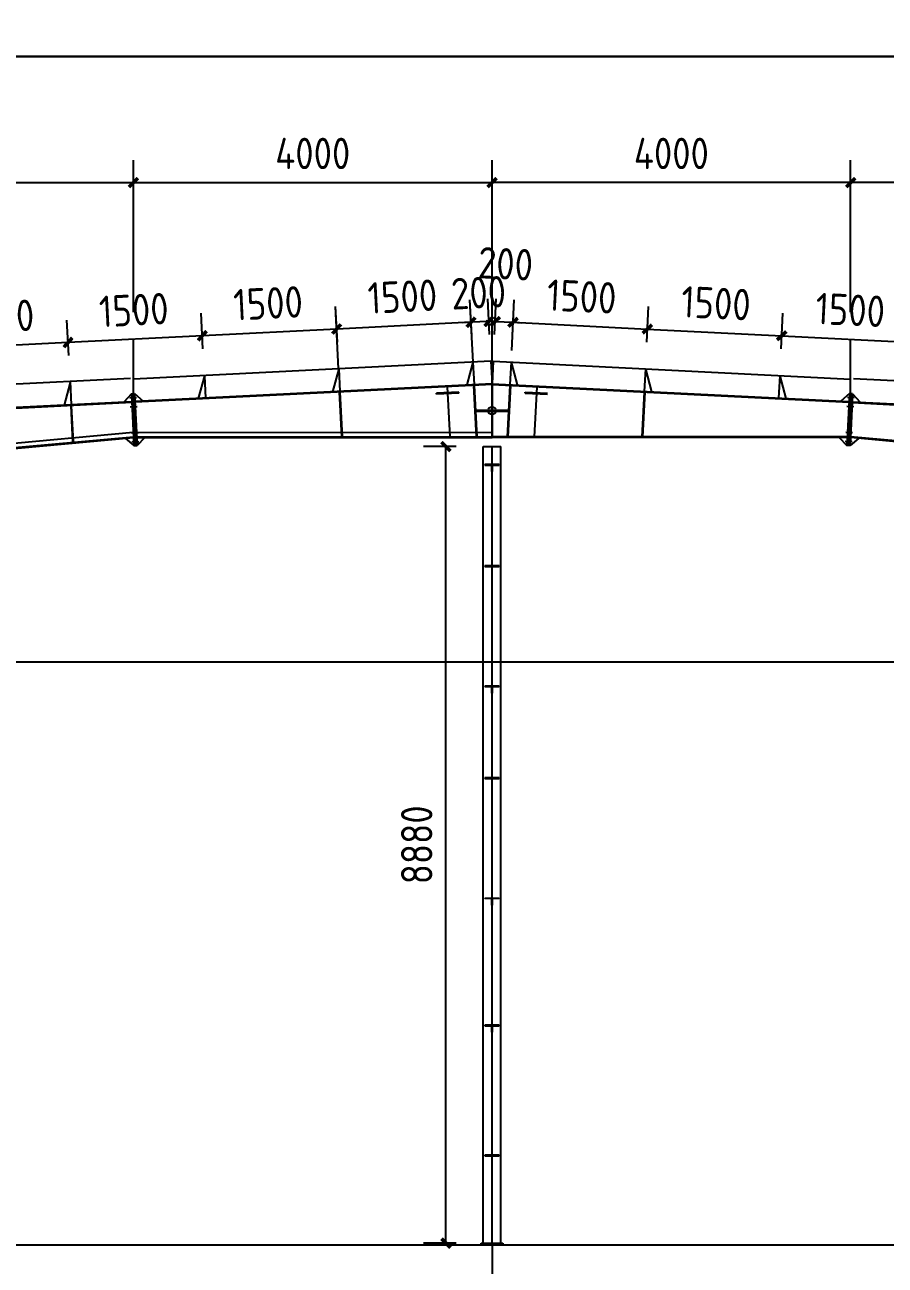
# Model space of a CAD drawing. Extents: x 411778 to 673094, y -11605 to 324395.
# Drawn here: x 504490 to 514087, y 121923 to 135750 of the extents above; entities that cross this region are included whole.
import ezdxf

# ---------------------------------------------------------------- set-up
doc = ezdxf.new("R2010")
doc.units = 0
doc.header["$LTSCALE"] = 1000
doc.header["$MEASUREMENT"] = 0
doc.layers.add('AXIS', color=3, linetype='Continuous')
doc.layers.add('DOTE', color=1, linetype='Continuous')
doc.styles.get("Standard").update_dxf_attribs({"font": 'gbenor.shx', "bigfont": 'gbcbig.shx'})
doc.dimstyles.get("Standard").update_dxf_attribs({"dimscale": 100, "dimtxt": 3.5, "dimasz": 1, "dimexe": 2.5, "dimexo": 3, "dimgap": 1.5, "dimtad": 1, "dimdec": 0, "dimzin": 0, "dimdsep": 46, "dimtxsty": 'Standard', "dimblk": 'ARCHTICK', "dimcen": 0.09, "dimadec": 0, "dimazin": 0, "dimtfac": 1, "dimtdec": 0, "dimtix": 1, "dimtmove": 2, "dimatfit": 3, "dimfxl": 1, "dimtolj": 1, "dimtzin": 0, "dimarcsym": 0})

# ---------------------------------------------------------------- blocks, each defined once
blk = doc.blocks.new('_ArchTick')
at = {"color": 0, "linetype": 'ByBlock', "const_width": 0.4}
blk.add_lwpolyline([(-0.5, -0.5), (0.5, 0.5)], dxfattribs=at)
blk = doc.blocks.new('*D38')
at = {"color": 3, "lineweight": -2}
for p, q in [((497702, 131449), (497702, 134241)), ((505702, 132546), (505702, 134241)), ((497702, 133991), (505702, 133991))]:
    blk.add_line(p, q, dxfattribs=at)
at = {"layer": 'Defpoints', "color": 0}
for p in [(505702, 133991), (505702, 132246), (497702, 131149)]:
    blk.add_point(p, dxfattribs=at)
at = {"color": 3, "lineweight": -2, "xscale": 100, "yscale": 100, "zscale": 100, "rotation": 180}
blk.add_blockref('_ArchTick', (497702, 133991), dxfattribs=at)
at = {"color": 3, "lineweight": -2, "xscale": 100, "yscale": 100, "zscale": 100}
blk.add_blockref('_ArchTick', (505702, 133991), dxfattribs=at)
at = {"color": 0, "insert": (501702, 134316), "char_height": 350, "attachment_point": 5}
blk.add_mtext('\\A1;8000', dxfattribs=at)
blk = doc.blocks.new('*D39')
at = {"color": 3, "lineweight": -2}
for p, q in [((505702, 133025), (505702, 134241)), ((509702, 133448), (509702, 134241)), ((505702, 133991), (509702, 133991))]:
    blk.add_line(p, q, dxfattribs=at)
at = {"layer": 'Defpoints', "color": 0}
for p in [(509702, 133991), (509702, 133148), (505702, 132725)]:
    blk.add_point(p, dxfattribs=at)
at = {"color": 3, "lineweight": -2, "xscale": 100, "yscale": 100, "zscale": 100, "rotation": 180}
blk.add_blockref('_ArchTick', (505702, 133991), dxfattribs=at)
at = {"color": 3, "lineweight": -2, "xscale": 100, "yscale": 100, "zscale": 100}
blk.add_blockref('_ArchTick', (509702, 133991), dxfattribs=at)
at = {"color": 0, "insert": (507702, 134316), "char_height": 350, "attachment_point": 5}
blk.add_mtext('\\A1;4000', dxfattribs=at)
blk = doc.blocks.new('*D42')
at = {"color": 3, "lineweight": -2}
for p, q in [((507977, 132213), (507957, 132609)), ((506478, 132139), (506459, 132534)), ((507969, 132359), (506471, 132284))]:
    blk.add_line(p, q, dxfattribs=at)
at = {"layer": 'Defpoints', "color": 0}
for p in [(506471, 132284), (507991, 131914), (506493, 131839)]:
    blk.add_point(p, dxfattribs=at)
at = {"color": 3, "lineweight": -2, "xscale": 100, "yscale": 100, "zscale": 100}
for p, rotation in [((506471, 132284), 182.8624052262575), ((507969, 132359), 2.862405226257474)]:
    blk.add_blockref('_ArchTick', p, dxfattribs=dict(at, rotation=rotation))
at = {"color": 0, "insert": (507204, 132646), "char_height": 350, "attachment_point": 5, "rotation": 2.8624}
blk.add_mtext('\\A1;1500', dxfattribs=at)
blk = doc.blocks.new('*D43')
at = {"color": 3, "lineweight": -2}
for p, q in [((506478, 132139), (506459, 132534)), ((504980, 132064), (504960, 132459)), ((506471, 132284), (504973, 132209))]:
    blk.add_line(p, q, dxfattribs=at)
at = {"layer": 'Defpoints', "color": 0}
for p in [(504973, 132209), (506493, 131839), (504995, 131764)]:
    blk.add_point(p, dxfattribs=at)
at = {"color": 3, "lineweight": -2, "xscale": 100, "yscale": 100, "zscale": 100}
for p, rotation in [((506471, 132284), 2.862405226257474), ((504973, 132209), 182.8624052262575)]:
    blk.add_blockref('_ArchTick', p, dxfattribs=dict(at, rotation=rotation))
at = {"color": 0, "insert": (505706, 132571), "char_height": 350, "attachment_point": 5, "rotation": 2.8624}
blk.add_mtext('\\A1;1500', dxfattribs=at)
blk = doc.blocks.new('*D29')
at = {"color": 3, "lineweight": -2}
for p, q in [((503482, 131989), (503462, 132384)), ((504980, 132064), (504960, 132459)), ((504973, 132209), (503475, 132135))]:
    blk.add_line(p, q, dxfattribs=at)
at = {"layer": 'Defpoints', "color": 0}
for p in [(503475, 132135), (503497, 131689), (504995, 131764)]:
    blk.add_point(p, dxfattribs=at)
at = {"color": 3, "lineweight": -2, "xscale": 100, "yscale": 100, "zscale": 100}
for p, rotation in [((503475, 132135), 182.8624052262575), ((504973, 132209), 2.862405226257474)]:
    blk.add_blockref('_ArchTick', p, dxfattribs=dict(at, rotation=rotation))
at = {"color": 0, "insert": (504208, 132497), "char_height": 350, "attachment_point": 5, "rotation": 2.8624}
blk.add_mtext('\\A1;1500', dxfattribs=at)
blk = doc.blocks.new('*D32')
at = {"color": 3, "lineweight": -2}
for p, q in [((513702, 132546), (513702, 134241)), ((521702, 131449), (521702, 134241)), ((521702, 133991), (513702, 133991))]:
    blk.add_line(p, q, dxfattribs=at)
at = {"layer": 'Defpoints', "color": 0}
for p in [(513702, 133991), (513702, 132246), (521702, 131149)]:
    blk.add_point(p, dxfattribs=at)
at = {"color": 3, "lineweight": -2, "xscale": 100, "yscale": 100, "zscale": 100, "rotation": 180}
blk.add_blockref('_ArchTick', (513702, 133991), dxfattribs=at)
at = {"color": 3, "lineweight": -2, "xscale": 100, "yscale": 100, "zscale": 100}
blk.add_blockref('_ArchTick', (521702, 133991), dxfattribs=at)
at = {"color": 0, "insert": (517702, 134316), "char_height": 350, "attachment_point": 5}
blk.add_mtext('\\A1;8000', dxfattribs=at)
blk = doc.blocks.new('*D33')
at = {"color": 3, "lineweight": -2}
for p, q in [((509702, 133448), (509702, 134241)), ((513702, 133025), (513702, 134241)), ((513702, 133991), (509702, 133991))]:
    blk.add_line(p, q, dxfattribs=at)
at = {"layer": 'Defpoints', "color": 0}
for p in [(509702, 133991), (509702, 133148), (513702, 132725)]:
    blk.add_point(p, dxfattribs=at)
at = {"color": 3, "lineweight": -2, "xscale": 100, "yscale": 100, "zscale": 100, "rotation": 180}
blk.add_blockref('_ArchTick', (509702, 133991), dxfattribs=at)
at = {"color": 3, "lineweight": -2, "xscale": 100, "yscale": 100, "zscale": 100}
blk.add_blockref('_ArchTick', (513702, 133991), dxfattribs=at)
at = {"color": 0, "insert": (511702, 134316), "char_height": 350, "attachment_point": 5}
blk.add_mtext('\\A1;4000', dxfattribs=at)
blk = doc.blocks.new('*D67')
at = {"color": 3, "lineweight": -2}
for p, q in [((509921, 132118), (509949, 132684)), ((511427, 132213), (511447, 132609)), ((509936, 132434), (511434, 132359))]:
    blk.add_line(p, q, dxfattribs=at)
at = {"layer": 'Defpoints', "color": 0}
for p in [(511434, 132359), (511412, 131914), (509906, 131818)]:
    blk.add_point(p, dxfattribs=at)
at = {"color": 3, "lineweight": -2, "xscale": 100, "yscale": 100, "zscale": 100}
for p, rotation in [((509936, 132434), 177.1375947737425), ((511434, 132359), 357.1375947737425)]:
    blk.add_blockref('_ArchTick', p, dxfattribs=dict(at, rotation=rotation))
at = {"color": 0, "insert": (510702, 132721), "char_height": 350, "attachment_point": 5, "rotation": 357.1376}
blk.add_mtext('\\A1;1500', dxfattribs=at)
blk = doc.blocks.new('*D68')
at = {"color": 3, "lineweight": -2}
for p, q in [((511427, 132213), (511447, 132609)), ((512925, 132139), (512945, 132534)), ((511434, 132359), (512933, 132284))]:
    blk.add_line(p, q, dxfattribs=at)
at = {"layer": 'Defpoints', "color": 0}
for p in [(512933, 132284), (511412, 131914), (512910, 131839)]:
    blk.add_point(p, dxfattribs=at)
at = {"color": 3, "lineweight": -2, "xscale": 100, "yscale": 100, "zscale": 100}
for p, rotation in [((511434, 132359), 177.1375947737425), ((512933, 132284), 357.1375947737425)]:
    blk.add_blockref('_ArchTick', p, dxfattribs=dict(at, rotation=rotation))
at = {"color": 0, "insert": (512200, 132646), "char_height": 350, "attachment_point": 5, "rotation": 357.1376}
blk.add_mtext('\\A1;1500', dxfattribs=at)
blk = doc.blocks.new('*D69')
at = {"color": 3, "lineweight": -2}
for p, q in [((512925, 132139), (512945, 132534)), ((514423, 132064), (514443, 132459)), ((512933, 132284), (514431, 132209))]:
    blk.add_line(p, q, dxfattribs=at)
at = {"layer": 'Defpoints', "color": 0}
for p in [(514431, 132209), (512910, 131839), (514408, 131764)]:
    blk.add_point(p, dxfattribs=at)
at = {"color": 3, "lineweight": -2, "xscale": 100, "yscale": 100, "zscale": 100}
for p, rotation in [((512933, 132284), 177.1375947737425), ((514431, 132209), 357.1375947737425)]:
    blk.add_blockref('_ArchTick', p, dxfattribs=dict(at, rotation=rotation))
at = {"color": 0, "insert": (513698, 132571), "char_height": 350, "attachment_point": 5, "rotation": 357.1376}
blk.add_mtext('\\A1;1500', dxfattribs=at)
blk = doc.blocks.new('*D37')
at = {"color": 3, "lineweight": -2}
for p, q in [((509729, 132298), (509749, 132694)), ((509929, 132288), (509949, 132684)), ((509737, 132444), (509637, 132449)), ((509737, 132444), (509936, 132434)), ((509936, 132434), (510036, 132429))]:
    blk.add_line(p, q, dxfattribs=at)
at = {"layer": 'Defpoints', "color": 0}
for p in [(509936, 132434), (509714, 131999), (509914, 131989)]:
    blk.add_point(p, dxfattribs=at)
at = {"color": 3, "lineweight": -2, "xscale": 100, "yscale": 100, "zscale": 100}
for p, rotation in [((509737, 132444), 357.1375947738866), ((509936, 132434), 177.1375947738866)]:
    blk.add_blockref('_ArchTick', p, dxfattribs=dict(at, rotation=rotation))
at = {"color": 0, "insert": (509853, 133086), "char_height": 350, "attachment_point": 5, "rotation": 357.1376}
blk.add_mtext('\\A1;200', dxfattribs=at)
blk = doc.blocks.new('*D788')
at = {"color": 3, "lineweight": -2}
for p, q in [((503702, 121849), (503702, 119906)), ((509702, 121849), (509702, 119906)), ((503702, 120156), (509702, 120156))]:
    blk.add_line(p, q, dxfattribs=at)
at = {"layer": 'Defpoints', "color": 0}
for p in [(503702, 122149), (509702, 122149), (509702, 120156)]:
    blk.add_point(p, dxfattribs=at)
at = {"color": 3, "lineweight": -2, "xscale": 100, "yscale": 100, "zscale": 100, "rotation": 180}
blk.add_blockref('_ArchTick', (503702, 120156), dxfattribs=at)
at = {"color": 3, "lineweight": -2, "xscale": 100, "yscale": 100, "zscale": 100}
blk.add_blockref('_ArchTick', (509702, 120156), dxfattribs=at)
at = {"color": 0, "insert": (506702, 120480), "char_height": 350, "attachment_point": 5}
blk.add_mtext('\\A1;6000', dxfattribs=at)
blk = doc.blocks.new('*D1452')
at = {"color": 3, "lineweight": -2}
for p, q in [((507991, 131914), (507957, 132609)), ((509490, 131989), (509455, 132684)), ((509467, 132434), (507969, 132359))]:
    blk.add_line(p, q, dxfattribs=at)
at = {"layer": 'Defpoints', "color": 0}
for p in [(507969, 132359), (509505, 131689), (508006, 131614)]:
    blk.add_point(p, dxfattribs=at)
at = {"color": 3, "lineweight": -2, "xscale": 100, "yscale": 100, "zscale": 100}
for p, rotation in [((509467, 132434), 2.862405226257794), ((507969, 132359), 182.8624052262578)]:
    blk.add_blockref('_ArchTick', p, dxfattribs=dict(at, rotation=rotation))
at = {"color": 0, "insert": (508702, 132721), "char_height": 350, "attachment_point": 5, "rotation": 2.8624}
blk.add_mtext('\\A1;1500', dxfattribs=at)
blk = doc.blocks.new('*D1453')
at = {"color": 3, "lineweight": -2}
for p, q in [((509475, 132288), (509455, 132684)), ((509674, 132298), (509655, 132694)), ((509467, 132434), (509367, 132429)), ((509667, 132444), (509467, 132434)), ((509667, 132444), (509767, 132449))]:
    blk.add_line(p, q, dxfattribs=at)
at = {"layer": 'Defpoints', "color": 0}
for p in [(509467, 132434), (509490, 131989), (509689, 131999)]:
    blk.add_point(p, dxfattribs=at)
at = {"color": 3, "lineweight": -2, "xscale": 100, "yscale": 100, "zscale": 100}
for p, rotation in [((509467, 132434), 2.862405226246639), ((509667, 132444), 182.8624052262466)]:
    blk.add_blockref('_ArchTick', p, dxfattribs=dict(at, rotation=rotation))
at = {"color": 0, "insert": (509551, 132764), "char_height": 350, "attachment_point": 5, "rotation": 2.8624}
blk.add_mtext('\\A1;200', dxfattribs=at)
blk = doc.blocks.new('*D1567')
at = {"color": 3, "lineweight": -2}
for p, q in [((509302, 131049), (508938, 131049)), ((509188, 122169), (509188, 131049)), ((509302, 122169), (508938, 122169))]:
    blk.add_line(p, q, dxfattribs=at)
at = {"layer": 'Defpoints', "color": 0}
for p in [(509188, 131049), (509602, 131049), (509602, 122169)]:
    blk.add_point(p, dxfattribs=at)
at = {"color": 3, "lineweight": -2, "xscale": 100, "yscale": 100, "zscale": 100}
for p, rotation in [((509188, 131049), 90), ((509188, 122169), 270)]:
    blk.add_blockref('_ArchTick', p, dxfattribs=dict(at, rotation=rotation))
at = {"color": 0, "insert": (508862, 126609), "char_height": 350, "attachment_point": 5, "rotation": 90}
blk.add_mtext('\\A1;8880', dxfattribs=at)

msp = doc.modelspace()

# ---------------------------------------------------------------- linework, layer by layer
for p, q in [((509701.8, 131149), (509701.8, 133863.7)), ((509701.8, 131149), (509701.8, 133863.7)), ((505701.8, 131639.1), (505701.8, 132249)), ((513701.8, 131639.1), (513701.8, 132249)), ((509689.4, 131998.7), (505701.8, 131799.3)), ((507991.5, 131913.8), (507924.1, 131660.1)), ((507991.5, 131913.8), (508004, 131664.1)), ((509489.6, 131988.7), (509422.2, 131735)), ((509489.6, 131988.7), (509502.1, 131739)), ((509689.4, 131998.7), (509701.8, 131749)), ((509714.3, 131998.7), (509701.8, 131749)), ((509714.3, 131998.7), (513701.8, 131799.3)), ((509914.1, 131988.7), (509901.6, 131739)), ((509914.1, 131988.7), (509981.5, 131735)), ((511412.2, 131913.8), (511399.7, 131664.1)), ((511412.2, 131913.8), (511479.6, 131660.1)), ((505670.9, 131807.8), (497973.4, 131422.9)), ((504994.7, 131774), (505007.7, 131514.3)), ((506493.4, 131838.9), (506425.9, 131585.2)), ((506493.4, 131838.9), (506505.8, 131589.2)), ((512910.3, 131838.9), (512897.9, 131589.2)), ((512910.3, 131838.9), (512977.8, 131585.2)), ((513732.8, 131807.8), (521430.3, 131422.9)), ((504995.2, 131764), (504927.8, 131510.3)), ((505679.4, 131638), (505594, 131543.6)), ((505679.4, 131638), (505715.3, 131639.8)), ((505715.3, 131639.8), (505809.7, 131554.4)), ((509701.8, 131749), (505719.8, 131549.9)), ((509701.8, 131741), (505720.2, 131541.9)), ((507998.4, 131655.8), (508023.3, 131157.2)), ((508004.4, 131656.1), (508029.3, 131157.2)), ((509331.1, 131655.4), (509081.4, 131642.9)), ((509081.9, 131632.9), (509081.4, 131642.9)), ((509331.3, 131650.4), (509081.6, 131637.9)), ((509331.6, 131645.4), (509081.9, 131632.9)), ((509202.9, 131716.1), (509230.8, 131157.1)), ((509206.7, 131639.2), (509206.2, 131649.1)), ((509331.6, 131645.4), (509331.1, 131655.4)), ((509496.5, 131730.7), (509525.2, 131157)), ((509502.5, 131731), (509531.2, 131157)), ((509701.8, 131749), (509701.8, 131149)), ((509701.8, 131749), (513683.9, 131549.9)), ((509701.8, 131749), (509701.8, 131149)), ((509701.8, 131749), (509701.8, 131449)), ((509701.8, 131749), (509701.8, 131449)), ((509701.8, 131741), (513683.5, 131541.9)), ((509901.2, 131731), (509872.5, 131157)), ((509907.2, 131730.7), (509878.5, 131157)), ((510072, 131645.5), (510072.5, 131655.5)), ((510072, 131645.5), (510321.7, 131633.1)), ((510072.3, 131650.5), (510321.9, 131638.1)), ((510072.5, 131655.5), (510322.2, 131643.1)), ((510200.7, 131716.2), (510172.9, 131157.2)), ((510196.9, 131639.3), (510197.4, 131649.3)), ((511399.3, 131656.1), (511374.4, 131157.2)), ((511405.3, 131655.8), (511380.4, 131157.2)), ((513688.4, 131639.8), (513594, 131554.4)), ((513724.3, 131638), (513688.4, 131639.8)), ((513724.3, 131638), (513809.7, 131543.6)), ((505683.9, 131548.1), (498363.8, 131182.1)), ((505684.4, 131538.1), (498385.8, 131173.2)), ((505002.2, 131504), (505022.6, 131096.1)), ((505008.2, 131504.3), (505028.6, 131096.6)), ((505661.6, 131592.1), (505737.6, 131595.9)), ((505666.6, 131492.2), (505742.5, 131496)), ((505702.3, 131539), (505701.8, 131539)), ((513737.1, 131492.2), (513661.1, 131496)), ((513742, 131592.1), (513666.1, 131595.9)), ((513701.3, 131539), (513701.8, 131539)), ((513719.3, 131538.1), (521017.8, 131173.2)), ((513719.8, 131548.1), (521017.8, 131183.2)), ((509516.3, 131454), (509887.3, 131454)), ((509701.8, 131449), (509516.6, 131449)), ((509516.8, 131444), (509886.8, 131444)), ((498381.3, 130543.1), (505698.9, 131207.7)), ((498385.8, 130493.3), (505703.4, 131157.9)), ((498385.8, 130483.2), (505703.9, 131147.9)), ((505615, 131139.8), (505708.3, 131058.7)), ((505681.1, 131202.6), (505757, 131206.3)), ((505686.1, 131102.7), (505762, 131106.5)), ((505739.4, 131157.5), (509701.8, 131157)), ((505739.5, 131207.5), (509701.9, 131207)), ((505739.8, 131149.5), (509701.8, 131149)), ((505828.9, 131149.5), (505744.3, 131060.5)), ((513664.2, 131157.5), (509701.8, 131157)), ((513663.8, 131149.5), (509701.8, 131149)), ((509731, 131157), (509751.8, 131157)), ((513574.8, 131149.5), (513659.4, 131060.5)), ((513717.6, 131102.7), (513641.7, 131106.5)), ((513722.6, 131202.6), (513646.7, 131206.3)), ((513788.7, 131139.8), (513695.4, 131058.7)), ((521017.8, 130483.2), (513699.8, 131147.9)), ((521017.8, 130493.3), (513700.3, 131157.9)), ((505708.3, 131058.7), (505744.3, 131060.5)), ((509601.8, 122169), (509601.8, 131049)), ((509601.8, 131049), (509801.8, 131049)), ((509801.8, 122169), (509801.8, 131049)), ((513695.4, 131058.7), (513659.4, 131060.5)), ((509701.8, 130849), (509621.8, 130849)), ((509621.8, 130849), (509621.8, 130843)), ((509621.8, 130843), (509781.8, 130843)), ((509698.8, 130849), (509704.8, 130849)), ((509698.8, 130769), (509698.8, 130843)), ((509781.8, 130849), (509701.8, 130849)), ((509704.8, 130843), (509704.8, 130769)), ((509781.8, 130843), (509781.8, 130849)), ((509701.8, 130769), (509698.8, 130769)), ((509704.8, 130769), (509701.8, 130769)), ((509701.8, 129719), (509621.8, 129719)), ((509621.8, 129719), (509621.8, 129713)), ((509621.8, 129713), (509781.8, 129713)), ((509701.8, 129793), (509698.8, 129793)), ((509698.8, 129793), (509698.8, 129719)), ((509698.8, 129719), (509704.8, 129719)), ((509704.8, 129793), (509701.8, 129793)), ((509781.8, 129719), (509701.8, 129719)), ((509704.8, 129719), (509704.8, 129793)), ((509781.8, 129713), (509781.8, 129719)), ((498941.8, 128649), (520461.8, 128649)), ((509697.8, 128379), (509621.8, 128379)), ((509621.8, 128373), (509621.8, 128379)), ((509621.8, 128379), (509781.8, 128379)), ((509701.8, 128379), (509621.8, 128379)), ((509621.8, 128379), (509621.8, 128373)), ((509701.8, 128373), (509621.8, 128373)), ((509621.8, 128373), (509781.8, 128373)), ((509698.8, 128379), (509704.8, 128379)), ((509698.8, 128299), (509698.8, 128373)), ((509781.8, 128379), (509701.8, 128379)), ((509704.8, 128373), (509704.8, 128299)), ((509781.8, 128373), (509781.8, 128379)), ((509705.8, 128302.5), (509697.8, 128302.5)), ((509701.8, 128299), (509698.8, 128299)), ((509704.8, 128299), (509701.8, 128299)), ((509701.8, 127355), (509621.8, 127355)), ((509621.8, 127355), (509621.8, 127349)), ((509621.8, 127349), (509781.8, 127349)), ((509701.8, 127429), (509698.8, 127429)), ((509698.8, 127429), (509698.8, 127355)), ((509698.8, 127355), (509704.8, 127355)), ((509704.8, 127429), (509701.8, 127429)), ((509781.8, 127355), (509701.8, 127355)), ((509704.8, 127355), (509704.8, 127429)), ((509781.8, 127355), (509781.8, 127349)), ((509621.8, 126009), (509621.8, 126015)), ((509621.8, 126015), (509781.8, 126015)), ((509701.8, 126009), (509621.8, 126009)), ((509666.5, 126009), (509621.8, 126009)), ((509698.8, 126009), (509704.8, 126009)), ((509698.8, 125935), (509698.8, 126009)), ((509781.8, 126009), (509701.8, 126009)), ((509704.8, 126009), (509704.8, 125935)), ((509781.8, 126015), (509781.8, 126009)), ((509701.8, 125935), (509698.8, 125935)), ((509704.8, 125935), (509701.8, 125935)), ((509701.8, 124599), (509621.8, 124599)), ((509621.8, 124599), (509621.8, 124593)), ((509621.8, 124593), (509781.8, 124593)), ((509698.8, 124599), (509704.8, 124599)), ((509698.8, 124519), (509698.8, 124593)), ((509781.8, 124599), (509701.8, 124599)), ((509704.8, 124593), (509704.8, 124519)), ((509781.8, 124593), (509781.8, 124599)), ((509701.8, 124519), (509698.8, 124519)), ((509704.8, 124519), (509701.8, 124519)), ((509701.8, 123223), (509698.8, 123223)), ((509698.8, 123223), (509698.8, 123149)), ((509704.8, 123223), (509701.8, 123223)), ((509704.8, 123149), (509704.8, 123223)), ((509701.8, 123149), (509621.8, 123149)), ((509621.8, 123149), (509621.8, 123143)), ((509621.8, 123143), (509781.8, 123143)), ((509698.8, 123149), (509704.8, 123149)), ((509781.8, 123149), (509701.8, 123149)), ((509781.8, 123143), (509781.8, 123149)), ((497701.8, 122149), (521701.8, 122149)), ((509581.8, 122149), (509581.8, 122169)), ((509581.8, 122169), (509821.8, 122169)), ((509701.8, 122149), (509581.8, 122149)), ((509821.8, 122169), (509821.8, 122149))]:
    msp.add_line(p, q)
at = {"color": 0}
for p, q in [((505679.4, 131638), (505708.3, 131058.7)), ((505697.4, 131638.9), (505726.3, 131059.6)), ((505715.3, 131639.8), (505744.3, 131060.5)), ((513688.4, 131639.8), (513659.4, 131060.5)), ((513706.3, 131638.9), (513677.4, 131059.6)), ((513724.3, 131638), (513695.4, 131058.7))]:
    msp.add_line(p, q, dxfattribs=at)
at = {"color": 1}
for p, q in [((509516.6, 131449), (509887.1, 131449)), ((509701.8, 122149), (509701.8, 131049))]:
    msp.add_line(p, q, dxfattribs=at)
for points in [[(494893.5, 156395), (524593.5, 156395), (524593.5, 135395), (494893.5, 135395)], [(494893.5, 135395), (524593.5, 135395), (524593.5, 114395), (494893.5, 114395)]]:
    msp.add_lwpolyline(points, close=True)
msp.add_circle((509701.8, 131449), 42.5)
at = {"layer": 'AXIS'}
msp.add_line((509701.8, 122149), (509701.8, 118149), dxfattribs=at)
at = {"layer": 'DOTE'}
msp.add_line((509701.8, 122149), (509701.8, 125019.8), dxfattribs=at)

# ---------------------------------------------------------------- dimensions: what is measured, and where the dimension line sits
for base, p1, p2, picture, middle in [((505701.8, 133991), (497701.8, 131149), (505701.8, 132245.9), '*D38', (501701.8, 134316)), ((509701.8, 133991), (505701.8, 132725), (509701.8, 133147.5), '*D39', (507701.8, 134316)), ((509701.8, 120155.5), (503701.8, 122149), (509701.8, 122149), '*D788', (506701.8, 120480.5))]:
    dim = msp.add_linear_dim(base=base, p1=p1, p2=p2, dimstyle='Standard', override={"dimclrd": 3, "dimclre": 3})
    dim.commit()
    dim.dimension.update_dxf_attribs({"geometry": picture, "text_midpoint": middle})
for base, p1, p2, angle, picture, middle in [((509701.8, 133991), (513701.8, 132725), (509701.8, 133147.5), 180, '*D33', (511701.8, 134316)), ((513701.8, 133991), (521701.8, 131149), (513701.8, 132245.9), 180, '*D32', (517701.8, 134316)), ((506471.1, 132284.4), (507991.5, 131913.8), (506493.4, 131838.9), 2.86241, '*D42', (507203.9, 132646.4)), ((507969.2, 132359.3), (509504.6, 131689.1), (508006.5, 131614.2), 2.86241, '*D1452', (508702, 132721.3)), ((511434.5, 132359.3), (509905.6, 131818.1), (511412.2, 131913.8), 177.13759, '*D67', (510701.6, 132721.3)), ((512932.6, 132284.4), (511412.2, 131913.8), (512910.3, 131838.9), 177.13759, '*D68', (512199.8, 132646.4)), ((503474.8, 132134.5), (504995.2, 131764), (503497.1, 131689.1), 2.86241, '*D29', (504207.7, 132496.6)), ((504973, 132209.4), (506493.4, 131838.9), (504995.2, 131764), 2.86241, '*D43', (505705.8, 132571.5)), ((514430.7, 132209.4), (512910.3, 131838.9), (514408.5, 131764), 177.13759, '*D69', (513697.9, 132571.5))]:
    dim = msp.add_linear_dim(base=base, p1=p1, p2=p2, angle=angle, dimstyle='Standard', override={"dimclrd": 3, "dimclre": 3})
    dim.commit()
    dim.dimension.update_dxf_attribs({"geometry": picture, "text_midpoint": middle})
dim = msp.add_linear_dim(base=(509936.4, 132434.2), p1=(509714.3, 131998.7), p2=(509914.1, 131988.7), angle=357.13759, dimstyle='Standard', override={"dimclrd": 3, "dimclre": 3})
dim.commit()
dim.dimension.update_dxf_attribs({"geometry": '*D37', "text_midpoint": (509852.7, 133085.5), "dimtype": 161})
for p1, p2, distance, picture, middle in [((509689.4, 131998.7), (509489.6, 131988.7), -446, '*D1453', (509551, 132763.8)), ((509601.8, 122169), (509601.8, 131049), 414.3, '*D1567', (508862.5, 126609))]:
    dim = msp.add_aligned_dim(p1=p1, p2=p2, distance=distance, dimstyle='Standard', override={"dimclrd": 3, "dimclre": 3})
    dim.commit()
    dim.dimension.update_dxf_attribs({"geometry": picture, "text_midpoint": middle})

doc.saveas('drawing.dxf')
